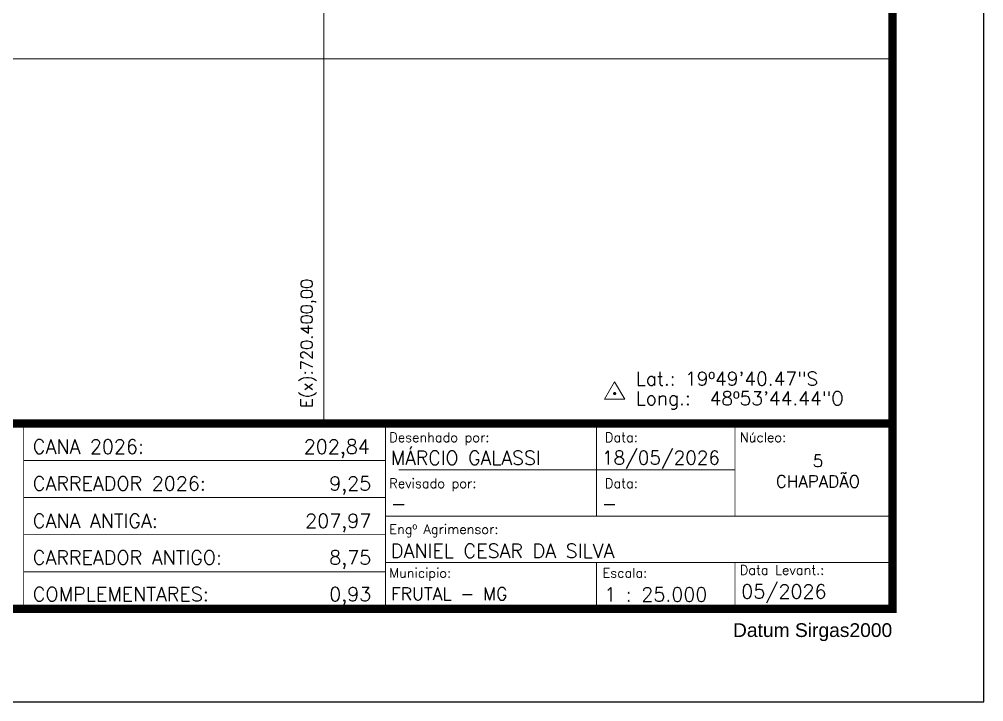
# Model space of a CAD drawing. Extents: x 716959 to 722209, y 7802738 to 7810162.
# Drawn here: x 719565 to 722209, y 7802738 to 7804609 of the extents above; entities that cross this region are included whole.
import ezdxf
from ezdxf.enums import TextEntityAlignment as Align

# ---------------------------------------------------------------- set-up
doc = ezdxf.new("R2010")
doc.units = 0
doc.linetypes.add('LIN0', pattern=[0])
doc.layers.add('MALHA', color=253, linetype='Continuous', lineweight=13)
doc.layers.add('MARGEM', color=5, linetype='Continuous')
doc.styles.add('marcelo', font='arial.ttf')
doc.styles.add('ROMANS', font='romans', dxfattribs={"height": 0.2})
doc.styles.add('SIMPLEX', font='simplex', dxfattribs={"height": 0.2})

msp = doc.modelspace()

# ---------------------------------------------------------------- linework, layer by layer
at = {"layer": 'MALHA', "elevation": 1127.4}
for points in [[(720400, 7805410.3), (720400, 7803500.6)], [(719240.7, 7804500), (721959, 7804500)]]:
    msp.add_lwpolyline(points, dxfattribs=at)
at = {"layer": 'MARGEM', "color": 174, "linetype": 'LIN0', "elevation": 1127.4, "flags": 128}
msp.add_lwpolyline([(722209, 7802737.5), (722209, 7810162.5), (716959, 7810162.5), (716959, 7802737.5)], close=True, dxfattribs=at)
for points, const_width in [([(721959, 7803500.6), (721959, 7809912.5), (717209, 7809912.5), (717209, 7803500.6)], 22.7), ([(719577.4, 7803500.6), (719577.4, 7802998.5)], 2.52), ([(720569.1, 7803500.6), (720569.1, 7802998.5)], 2.52), ([(721147.9, 7803246.4), (721147.9, 7803500.6)], 2.52), ([(721527.2, 7803246.4), (721527.2, 7803500.6)], 2.52), ([(719577.4, 7803398.9), (720569.1, 7803398.9)], 2.52), ([(720605.6, 7803373.5), (721527.2, 7803373.5)], 2.52), ([(719577.4, 7803297.3), (720569.1, 7803297.3)], 2.52), ([(720569.1, 7803246.4), (721959.4, 7803246.4)], 2.52), ([(719577.4, 7803195.6), (720569.1, 7803195.6)], 2.52), ([(720569.1, 7803119.4), (721959.2, 7803119.4)], 2.52), ([(721147.9, 7803119.4), (721147.9, 7802993.5)], 2.52), ([(721527.2, 7803119.4), (721527.2, 7802993.5)], 2.52), ([(719577.4, 7803094), (720569.1, 7803094)], 2.52)]:
    msp.add_lwpolyline(points, dxfattribs=dict(at, const_width=const_width))
at = {"layer": 'MARGEM', "color": 7, "lineweight": 9, "flags": 128}
msp.add_lwpolyline([(721169.8, 7803566.7), (721225, 7803566.7), (721197.4, 7803614.5)], close=True, dxfattribs=at)
at = {"layer": 'MARGEM', "color": 7, "lineweight": 9, "const_width": 4.31, "flags": 128}
msp.add_lwpolyline([(721195.2, 7803582.6, -1), (721199.6, 7803582.6, -1)], format="xyb", close=True, dxfattribs=at)
at = {"layer": 'MARGEM', "color": 174, "linetype": 'LIN0', "const_width": 22.7, "elevation": 1127.4, "flags": 128}
msp.add_lwpolyline([(717209, 7803500.6), (721959, 7803500.6), (721959, 7802992.3), (717209, 7802992.3)], close=True, dxfattribs=at)

# ---------------------------------------------------------------- texts
at = {"layer": 'MALHA', "insert": (720336.9, 7803543.4, 1127.4), "char_height": 32.5, "width": 379.757, "attachment_point": 1, "rotation": 90, "style": 'ROMANS'}
msp.add_mtext('E(x):720.400,00', dxfattribs=at)
at = {"layer": 'MARGEM', "color": 7, "linetype": 'ByBlock', "style": 'SIMPLEX'}
for s, p in [('Lat.: 19º49\'40.47"S', (721255.1, 7803604.3, 821)), ('Long.:  48º53\'44.44"O', (721255.1, 7803550.9, 821))]:
    msp.add_text(s, height=37.5, dxfattribs=at).set_placement(p)
at = {"layer": 'MARGEM', "color": 7, "linetype": 'Continuous', "style": 'SIMPLEX'}
for s, height, p in [('CANA 2026:', 38.41, (719602.6, 7803456.1, 1127.4)), ('MÁRCIO GALASSI', 38, (720583.9, 7803425.1, 1127.4)), ('18/05/2026', 36.99, (721162.6, 7803425.1, 1127.4)), ('CARREADOR 2026:', 38.414, (719602.6, 7803355.3, 1127.4)), ('-', 38.4, (720583.9, 7803299.8, 1127.4)), ('-', 37, (721162.6, 7803299.8, 1127.4)), ('CANA ANTIGA:', 38.414, (719602.6, 7803252.8, 1127.4)), ('DANIEL CESAR DA SILVA', 38.414, (720583.9, 7803170.7, 1127.4)), ('CARREADOR ANTIGO:', 38.414, (719602.6, 7803152, 1127.4)), ('05/2026', 38.41, (721544.4, 7803058.8, 1127.4)), ('COMPLEMENTARES:', 38.414, (719602.6, 7803051.8, 1127.4)), ('FRUTAL - MG', 34.697, (720583.9, 7803050.9, 1127.4)), ('1 : 25.000', 38.41, (721168.4, 7803050.9, 1127.4))]:
    msp.add_text(s, height=height, dxfattribs=at).set_placement(p, align=Align.TOP_LEFT)
for s, p in [('202,84', (720526.3, 7803456.1, 1127.4)), ('9,25', (720530.2, 7803355.3, 1127.4)), ('207,97', (720530.2, 7803252.8, 1127.4)), ('8,75', (720530.2, 7803152, 1127.4)), ('0,93', (720530.2, 7803051.8, 1127.4))]:
    msp.add_text(s, height=38.41, dxfattribs=at).set_placement(p, align=Align.TOP_RIGHT)
at = {"layer": 'MARGEM', "color": 7, "linetype": 'Continuous', "lineweight": 9}
for s, height, style, p in [('Desenhado por:', 26.023, 'SIMPLEX', (720579.7, 7803475.4, 1127.4)), ('Data:', 26.02, 'SIMPLEX', (721170.7, 7803475.4, 1127.4)), ('Núcleo:', 26.02, 'SIMPLEX', (721540.3, 7803475.4, 1127.4)), ('Revisado por:', 26.023, 'SIMPLEX', (720579.7, 7803349.4, 1127.4)), ('Data:', 26.02, 'SIMPLEX', (721170.7, 7803349.4, 1127.4)), ('Engº Agrimensor:', 26.023, 'SIMPLEX', (720579.7, 7803223.5, 1127.4)), ('Data Levant.:', 26.023, 'SIMPLEX', (721540.2, 7803111.6, 1127.4)), ('Municipio:', 26.02, 'SIMPLEX', (720579.7, 7803103.7, 1127.4)), ('Escala:', 26.02, 'SIMPLEX', (721164.2, 7803103.7, 1127.4)), ('Datum Sirgas2000', 37.732, 'marcelo', (721521.7, 7802952.7, 1127.4))]:
    msp.add_text(s, height=height, dxfattribs=dict(at, style=style)).set_placement(p, align=Align.TOP_LEFT)
at = {"layer": 'MARGEM', "color": 7, "linetype": 'Continuous', "style": 'SIMPLEX'}
for s, height, p in [('5', 33.5, (721754.7, 7803414.7, 1127.4)), ('CHAPADÃO', 33.46, (721754.7, 7803358.2, 1127.4))]:
    msp.add_text(s, height=height, dxfattribs=at).set_placement(p, align=Align.TOP_CENTER)

doc.saveas('drawing.dxf')
